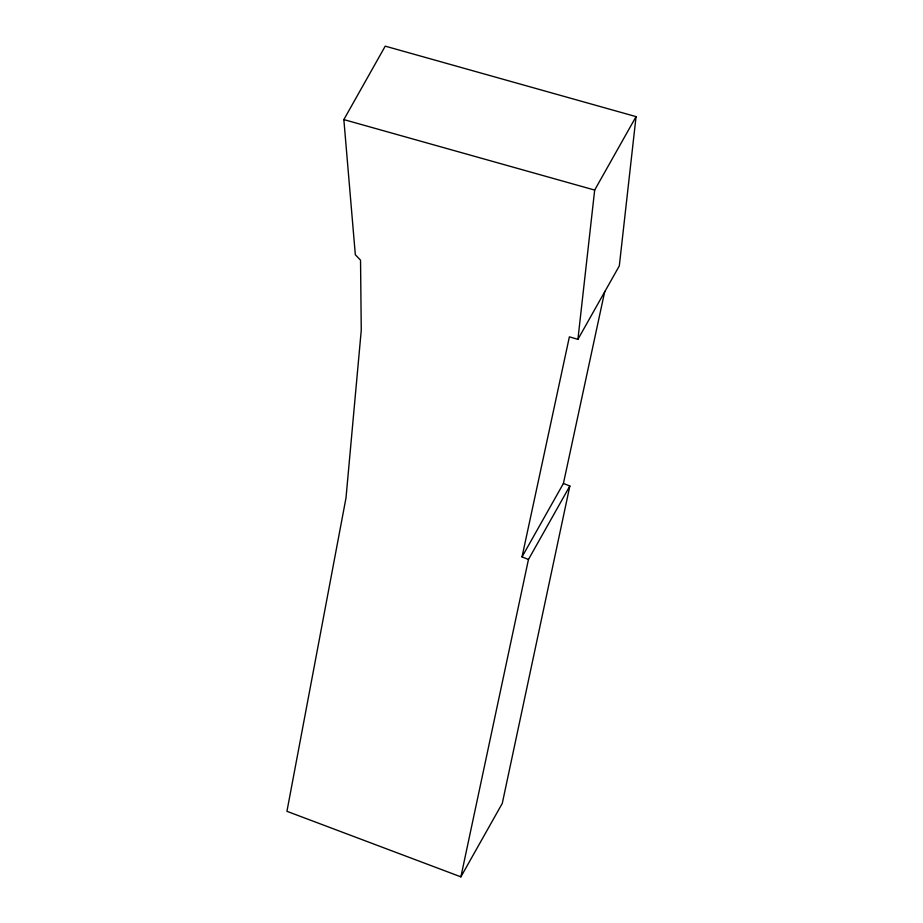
<?xml version="1.0" encoding="UTF-8"?>
<svg xmlns="http://www.w3.org/2000/svg" width="923" height="923" viewBox="0 0 923 923"><rect width="100%" height="100%" fill="white"/><g stroke="black" fill="none" stroke-linecap="round" stroke-linejoin="round"><path stroke-width="1.38" d="M460.889 876.85L528.452 559.476L522.026 556.904L569.387 336.837L577.913 339.352L594.677 190.069L636.062 116.621L385.237 46.15L343.852 119.598L355.32 254.725L360.535 260.171L361.262 330.203L345.998 497.947L286.938 811.317L460.889 876.85L502.274 803.402L569.849 486.017L563.422 483.444L604.75 291.426M636.062 116.621L619.31 265.893L577.913 339.352M522.026 556.904L563.422 483.444M528.452 559.476L569.849 486.017M343.852 119.598L594.677 190.069"/></g></svg>
